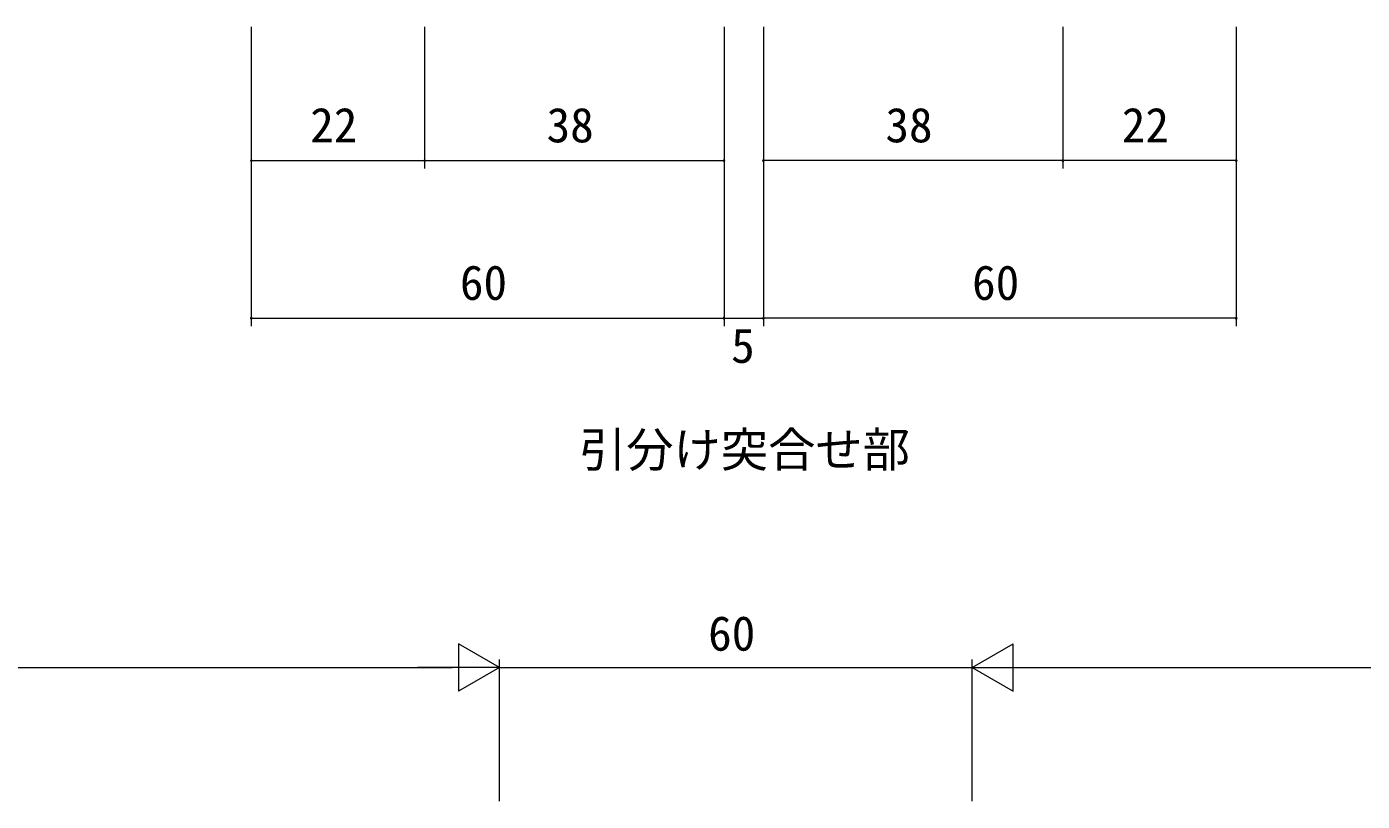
# Model space of a CAD drawing. Units: millimetres, scale not verified. Extents: x -567 to 567, y -403 to 403.
# Drawn here: x 171.3 to 340.8, y -88.6 to 9.7 of the extents above; entities that cross this region are included whole.
import ezdxf
from ezdxf.enums import TextEntityAlignment as Align

# ---------------------------------------------------------------- set-up
doc = ezdxf.new("R2010")
doc.units = ezdxf.units.MM
doc.header["$LTSCALE"] = 2
doc.layers.add('0-0_0', color=3, linetype='Continuous')
doc.layers.add('0-1_USER1', color=6, linetype='Continuous', lineweight=9)
doc.styles.add('ＭＳ ゴシック', font='')
doc.styles.get('ＭＳ ゴシック').set_extended_font_data('MS Gothic')

msp = doc.modelspace()

# ---------------------------------------------------------------- linework, layer by layer
at = {"layer": '0-1_USER1'}
for p, q in [((199.774, 9.696), (199.774, -8.304)), ((199.774, 9.696), (199.774, -28.304)), ((221.774, 9.696), (221.774, -8.304)), ((221.774, 9.696), (221.774, -8.305)), ((259.774, 9.696), (259.774, -8.305)), ((259.774, 9.696), (259.774, -28.304)), ((259.774, 9.696), (259.774, -28.304)), ((264.774, 9.696), (264.774, -28.304)), ((264.774, 9.696), (264.774, -8.304)), ((264.774, 9.696), (264.774, -28.304)), ((302.774, 9.696), (302.774, -8.304)), ((302.774, 9.696), (302.774, -8.304)), ((324.774, 9.696), (324.774, -8.304)), ((324.774, 9.696), (324.774, -28.304)), ((199.774, -7.304), (221.774, -7.304)), ((221.774, -7.305), (259.774, -7.305)), ((302.774, -7.304), (264.774, -7.304)), ((324.774, -7.304), (302.774, -7.304)), ((199.774, -27.304), (259.774, -27.304)), ((259.774, -27.304), (264.774, -27.304)), ((324.774, -27.304), (264.774, -27.304)), ((231.274, -71.629), (226.078, -68.629)), ((226.078, -68.629), (226.078, -74.629)), ((291.274, -71.629), (296.47, -68.629)), ((296.47, -74.629), (296.47, -68.629)), ((231.274, -88.629), (231.274, -70.629)), ((231.274, -88.629), (231.274, -70.629)), ((291.274, -88.629), (291.274, -70.629)), ((291.274, -88.629), (291.274, -70.629)), ((68.274, -71.629), (225.274, -71.629)), ((231.274, -71.629), (220.882, -71.629)), ((231.274, -71.629), (226.078, -74.629)), ((231.274, -71.629), (291.274, -71.629)), ((291.274, -71.629), (296.47, -74.629)), ((291.274, -71.629), (301.666, -71.629)), ((297.274, -71.629), (456.274, -71.629))]:
    msp.add_line(p, q, dxfattribs=at)
for centre, start, end in [((199.774, -7.304), 0, 180), ((199.774, -7.304), 180, 0), ((221.774, -7.304), 0, 180), ((221.774, -7.305), 0.00017, 180.00017), ((221.774, -7.304), 180, 0), ((221.774, -7.305), 180.00017, 0.00017), ((259.774, -7.305), 0.00017, 180.00017), ((259.774, -7.305), 180.00017, 0.00017), ((264.774, -7.304), 359.99983, 179.99983), ((264.774, -7.304), 179.99983, 359.99983), ((302.774, -7.304), 0, 180), ((302.774, -7.304), 359.99983, 179.99983), ((302.774, -7.304), 180, 0), ((302.774, -7.304), 179.99983, 359.99983), ((324.774, -7.304), 0, 180), ((324.774, -7.304), 180, 0), ((199.774, -27.304), 0.00007, 180.00007), ((199.774, -27.304), 180.00007, 0.00007), ((259.774, -27.304), 0.00007, 180.00007), ((259.774, -27.304), 180.00007, 0.00007), ((264.774, -27.304), 359.99994, 179.99994), ((264.774, -27.304), 179.99994, 359.99994), ((324.774, -27.304), 359.99994, 179.99994), ((324.774, -27.304), 179.99994, 359.99994)]:
    msp.add_arc(centre, 0.106, start, end, dxfattribs=at)

# ---------------------------------------------------------------- texts
at = {"layer": '0-0_0', "style": 'ＭＳ ゴシック'}
msp.add_text('引分け突合せ部', height=4.399, dxfattribs=at).set_placement((241.366, -47.51), align=Align.BOTTOM_LEFT)
at = {"layer": '0-1_USER1', "style": 'ＭＳ ゴシック'}
for s, p in [('22', (207.254, -6.304)), ('38', (237.254, -6.305)), ('38', (280.254, -6.304)), ('22', (310.254, -6.304)), ('60', (226.254, -26.304)), ('60', (291.254, -26.304)), ('5', (260.674, -34.304)), ('60', (257.754, -70.829))]:
    msp.add_text(s, height=4.399, dxfattribs=at).set_placement(p, align=Align.BOTTOM_LEFT)

doc.saveas('drawing.dxf')
